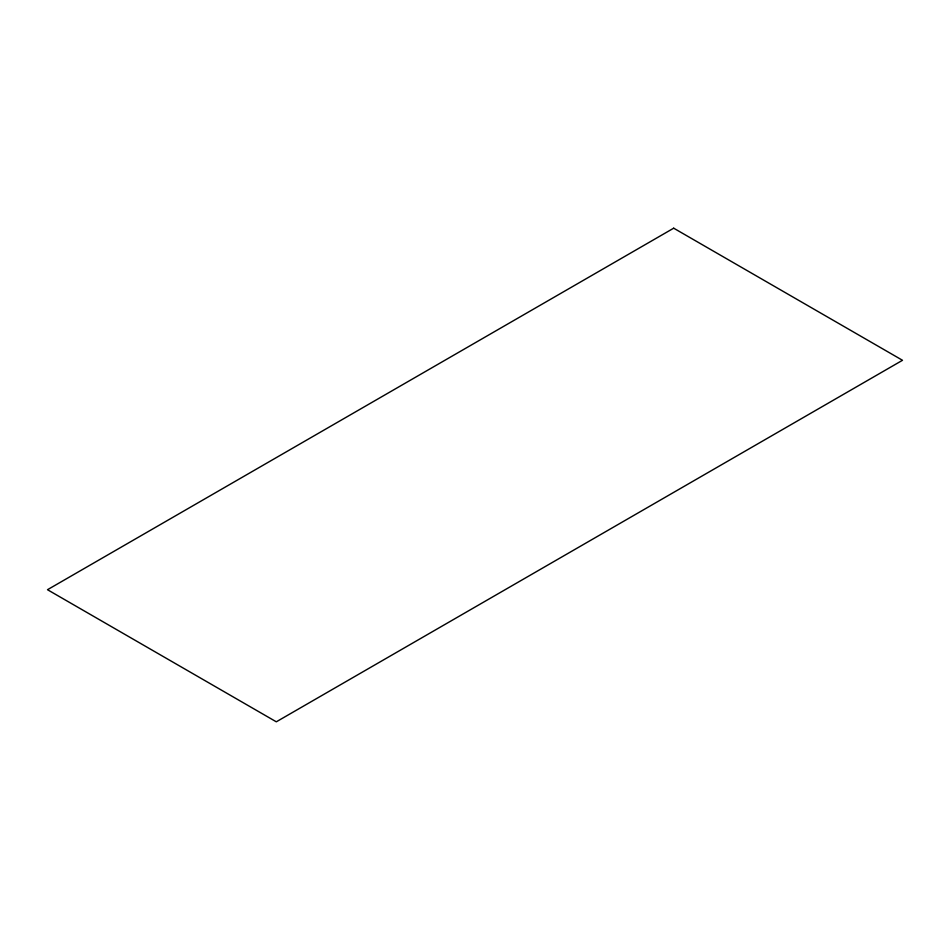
<?xml version="1.0" encoding="UTF-8"?>
<svg xmlns="http://www.w3.org/2000/svg" width="950" height="950" viewBox="0 0 950 950"><rect width="100%" height="100%" fill="white"/><g stroke="black" fill="none" stroke-linecap="round" stroke-linejoin="round"><path stroke-width="1.43" d="M673.693 228.19L47.5 589.712L276.308 721.81L902.5 360.287L673.693 228.19"/></g></svg>
